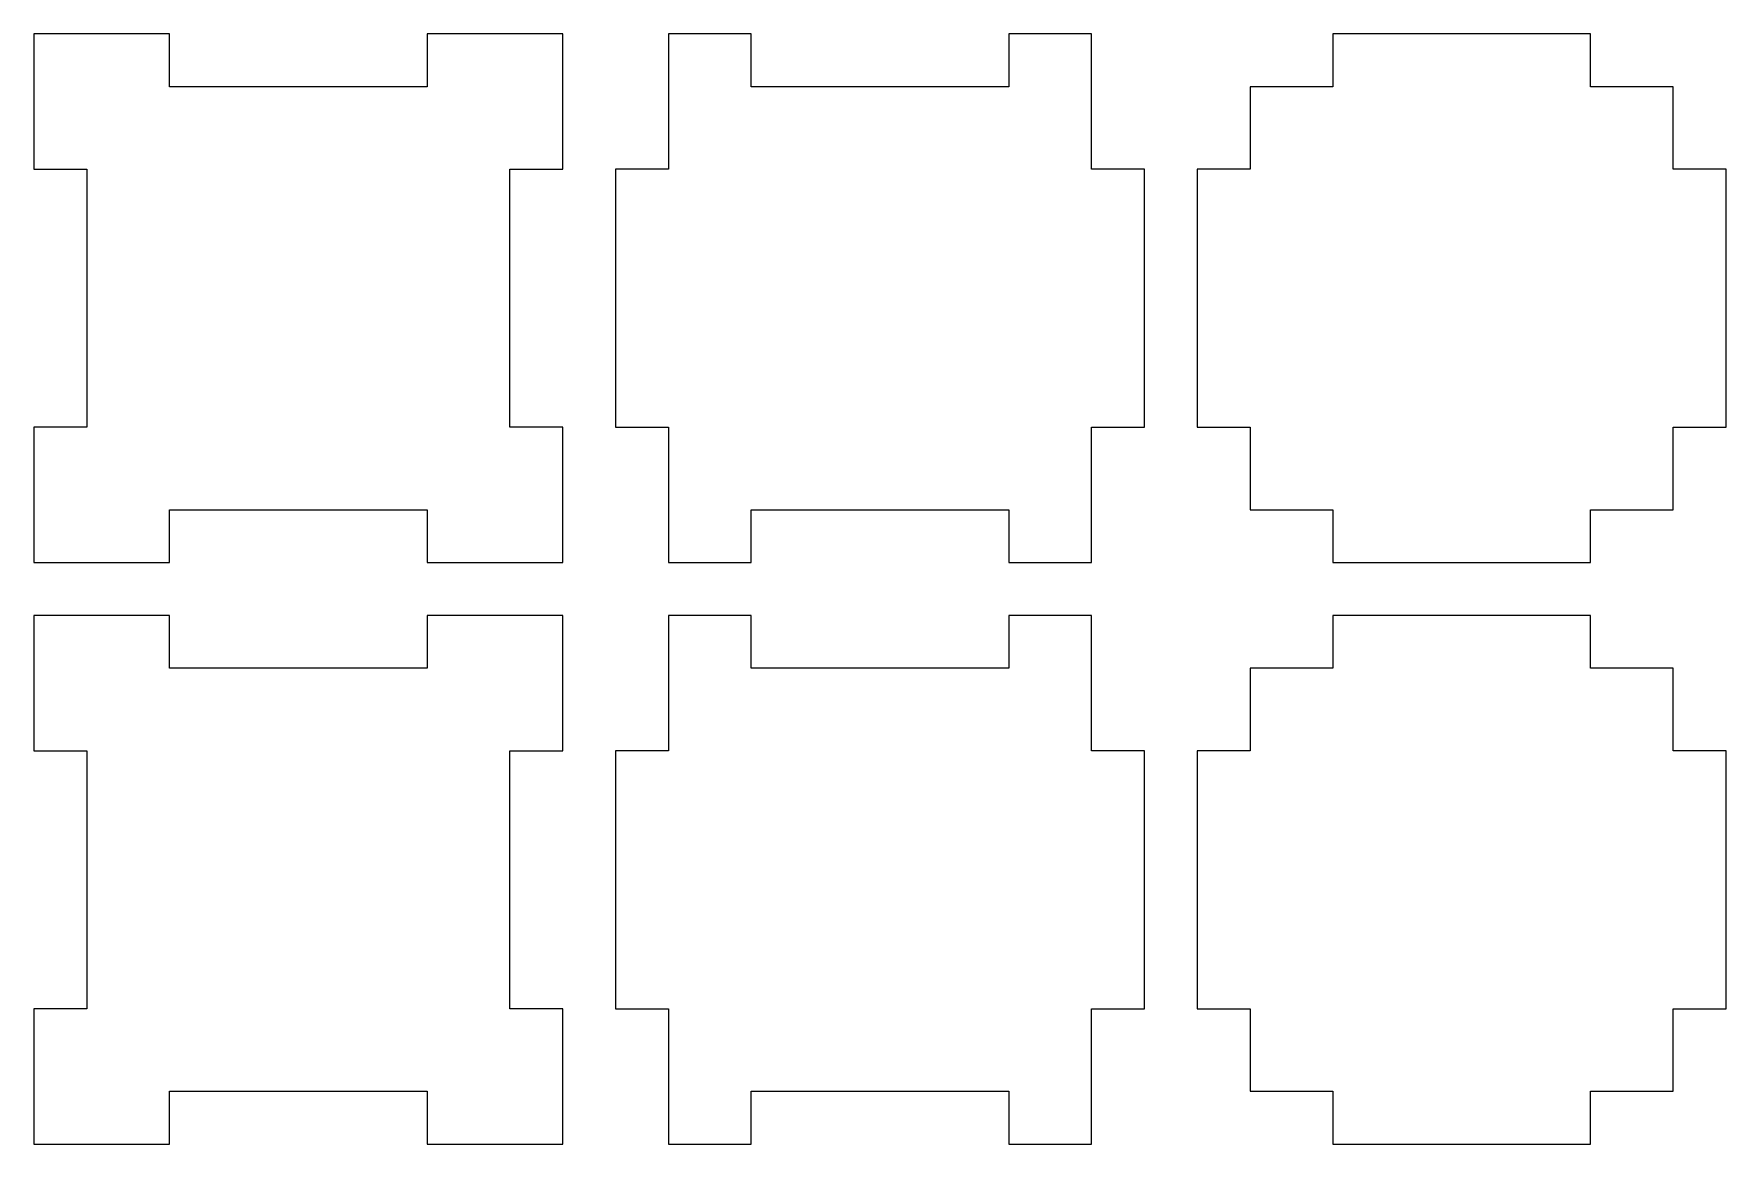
# Model space of a CAD drawing. Header units: millimetres. Extents: x 0 to 96, y 3 to 66.
import ezdxf

# ---------------------------------------------------------------- set-up
doc = ezdxf.new("R2010")
doc.units = ezdxf.units.MM
doc.header["$MEASUREMENT"] = 0
for name, color, linetype in [('back_outsideCutPath', 7, 'CONTINUOUS'), ('bottom_outsideCutPath', 7, 'CONTINUOUS'), ('front_outsideCutPath', 7, 'CONTINUOUS'), ('left_outsideCutPath', 7, 'CONTINUOUS'), ('right_outsideCutPath', 7, 'CONTINUOUS'), ('top_outsideCutPath', 7, 'CONTINUOUS')]:
    doc.layers.add(name, color=color, linetype=linetype)

msp = doc.modelspace()

# ---------------------------------------------------------------- linework, layer by layer
at = {"layer": 'back_outsideCutPath'}
for p, q in [((0, 66), (0, 58.3125)), ((7.6875, 66), (0, 66)), ((7.6875, 63), (7.6875, 66)), ((30, 66), (22.3125, 66)), ((22.3125, 66), (22.3125, 63)), ((30, 58.3125), (30, 66)), ((22.3125, 63), (7.6875, 63)), ((0, 58.3125), (3, 58.3125)), ((3, 58.3125), (3, 43.6875)), ((27, 43.6875), (27, 58.3125)), ((27, 58.3125), (30, 58.3125)), ((3, 43.6875), (0, 43.6875)), ((0, 43.6875), (0, 36)), ((30, 43.6875), (27, 43.6875)), ((30, 36), (30, 43.6875)), ((7.6875, 36), (7.6875, 39)), ((7.6875, 39), (22.3125, 39)), ((22.3125, 39), (22.3125, 36)), ((0, 36), (7.6875, 36)), ((22.3125, 36), (30, 36))]:
    msp.add_line(p, q, dxfattribs=at)
at = {"layer": 'bottom_outsideCutPath'}
for p, q in [((88.3125, 66), (73.6875, 66)), ((73.6875, 66), (73.6875, 63)), ((88.3125, 63), (88.3125, 66)), ((69, 63), (69, 58.3125)), ((73.6875, 63), (69, 63)), ((93, 63), (88.3125, 63)), ((93, 58.3125), (93, 63)), ((69, 58.3125), (66, 58.3125)), ((66, 58.3125), (66, 43.6875)), ((96, 58.3125), (93, 58.3125)), ((96, 43.6875), (96, 58.3125)), ((66, 43.6875), (69, 43.6875)), ((69, 43.6875), (69, 39)), ((93, 39), (93, 43.6875)), ((93, 43.6875), (96, 43.6875)), ((69, 39), (73.6875, 39)), ((73.6875, 39), (73.6875, 36)), ((88.3125, 36), (88.3125, 39)), ((88.3125, 39), (93, 39)), ((73.6875, 36), (88.3125, 36))]:
    msp.add_line(p, q, dxfattribs=at)
at = {"layer": 'front_outsideCutPath'}
for p, q in [((0, 33), (0, 25.3125)), ((7.6875, 33), (0, 33)), ((7.6875, 30), (7.6875, 33)), ((30, 33), (22.3125, 33)), ((22.3125, 33), (22.3125, 30)), ((30, 25.3125), (30, 33)), ((22.3125, 30), (7.6875, 30)), ((0, 25.3125), (3, 25.3125)), ((3, 25.3125), (3, 10.6875)), ((27, 10.6875), (27, 25.3125)), ((27, 25.3125), (30, 25.3125)), ((3, 10.6875), (0, 10.6875)), ((0, 10.6875), (0, 3)), ((30, 10.6875), (27, 10.6875)), ((30, 3), (30, 10.6875)), ((7.6875, 3), (7.6875, 6)), ((7.6875, 6), (22.3125, 6)), ((22.3125, 6), (22.3125, 3)), ((0, 3), (7.6875, 3)), ((22.3125, 3), (30, 3))]:
    msp.add_line(p, q, dxfattribs=at)
at = {"layer": 'left_outsideCutPath'}
for p, q in [((36, 33), (36, 25.3125)), ((40.6875, 33), (36, 33)), ((40.6875, 30), (40.6875, 33)), ((60, 33), (55.3125, 33)), ((55.3125, 33), (55.3125, 30)), ((60, 25.3125), (60, 33)), ((55.3125, 30), (40.6875, 30)), ((36, 25.3125), (33, 25.3125)), ((33, 25.3125), (33, 10.6875)), ((63, 25.3125), (60, 25.3125)), ((63, 10.6875), (63, 25.3125)), ((33, 10.6875), (36, 10.6875)), ((36, 10.6875), (36, 3)), ((60, 3), (60, 10.6875)), ((60, 10.6875), (63, 10.6875)), ((40.6875, 3), (40.6875, 6)), ((40.6875, 6), (55.3125, 6)), ((55.3125, 6), (55.3125, 3)), ((36, 3), (40.6875, 3)), ((55.3125, 3), (60, 3))]:
    msp.add_line(p, q, dxfattribs=at)
at = {"layer": 'right_outsideCutPath'}
for p, q in [((36, 66), (36, 58.3125)), ((40.6875, 66), (36, 66)), ((40.6875, 63), (40.6875, 66)), ((60, 66), (55.3125, 66)), ((55.3125, 66), (55.3125, 63)), ((60, 58.3125), (60, 66)), ((55.3125, 63), (40.6875, 63)), ((36, 58.3125), (33, 58.3125)), ((33, 58.3125), (33, 43.6875)), ((63, 58.3125), (60, 58.3125)), ((63, 43.6875), (63, 58.3125)), ((33, 43.6875), (36, 43.6875)), ((36, 43.6875), (36, 36)), ((60, 36), (60, 43.6875)), ((60, 43.6875), (63, 43.6875)), ((40.6875, 36), (40.6875, 39)), ((40.6875, 39), (55.3125, 39)), ((55.3125, 39), (55.3125, 36)), ((36, 36), (40.6875, 36)), ((55.3125, 36), (60, 36))]:
    msp.add_line(p, q, dxfattribs=at)
at = {"layer": 'top_outsideCutPath'}
for p, q in [((88.3125, 33), (73.6875, 33)), ((73.6875, 33), (73.6875, 30)), ((88.3125, 30), (88.3125, 33)), ((69, 30), (69, 25.3125)), ((73.6875, 30), (69, 30)), ((93, 30), (88.3125, 30)), ((93, 25.3125), (93, 30)), ((69, 25.3125), (66, 25.3125)), ((66, 25.3125), (66, 10.6875)), ((96, 25.3125), (93, 25.3125)), ((96, 10.6875), (96, 25.3125)), ((66, 10.6875), (69, 10.6875)), ((69, 10.6875), (69, 6)), ((93, 6), (93, 10.6875)), ((93, 10.6875), (96, 10.6875)), ((69, 6), (73.6875, 6)), ((73.6875, 6), (73.6875, 3)), ((88.3125, 3), (88.3125, 6)), ((88.3125, 6), (93, 6)), ((73.6875, 3), (88.3125, 3))]:
    msp.add_line(p, q, dxfattribs=at)

doc.saveas('drawing.dxf')
